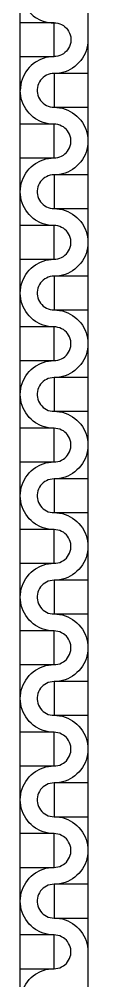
# Model space of a CAD drawing. Extents: x 190.8 to 267.1, y 124 to 174.8.
# Drawn here: x 228.885 to 229.06, y 139.576 to 141.568 of the extents above; entities that cross this region are included whole.
import ezdxf

# ---------------------------------------------------------------- set-up
doc = ezdxf.new("R2010")
doc.units = 0
doc.header["$MEASUREMENT"] = 0

msp = doc.modelspace()

# ---------------------------------------------------------------- linework, layer by layer
for points in [[(228.8846, 139.5506), (228.8846, 141.6106)], [(228.8875, 141.6106), (228.8884, 141.6078), (228.8904, 141.6023), (228.8959, 141.5923), (228.8994, 141.5876), (228.9031, 141.5831), (228.9071, 141.5791), (228.9116, 141.5753), (228.9164, 141.5718), (228.9264, 141.5663), (228.9319, 141.5643), (228.9374, 141.5626), (228.9431, 141.5616), (228.9489, 141.5608), (228.9546, 141.5606)], [(231.1275, 141.6106), (229.0246, 141.6106), (229.0246, 139.5506)], [(228.8846, 141.4906), (228.9546, 141.4906), (228.9546, 141.5606), (228.8846, 141.5606)], [(228.9546, 141.5606), (228.9586, 141.5603), (228.9626, 141.5596), (228.9666, 141.5586), (228.9704, 141.5568), (228.9739, 141.5548), (228.9771, 141.5523), (228.9801, 141.5496), (228.9826, 141.5466), (228.9849, 141.5431), (228.9869, 141.5393), (228.9881, 141.5356), (228.9891, 141.5316), (228.9896, 141.5276), (228.9896, 141.5236), (228.9891, 141.5196), (228.9881, 141.5156), (228.9869, 141.5116), (228.9849, 141.5081), (228.9826, 141.5046), (228.9801, 141.5016), (228.9771, 141.4988), (228.9739, 141.4963), (228.9704, 141.4943), (228.9666, 141.4926), (228.9626, 141.4916), (228.9586, 141.4908), (228.9546, 141.4906)], [(229.0246, 141.5256), (229.0244, 141.5198), (229.0236, 141.5141), (229.0226, 141.5083), (229.0209, 141.5028), (229.0189, 141.4973), (229.0134, 141.4873), (229.0099, 141.4826), (229.0061, 141.4781), (229.0021, 141.4741), (228.9976, 141.4703), (228.9929, 141.4668), (228.9829, 141.4613), (228.9774, 141.4593), (228.9719, 141.4576), (228.9661, 141.4566), (228.9604, 141.4558), (228.9546, 141.4556)], [(228.9546, 141.4906), (228.9489, 141.4903), (228.9431, 141.4896), (228.9374, 141.4886), (228.9319, 141.4868), (228.9264, 141.4848), (228.9164, 141.4793), (228.9116, 141.4758), (228.9071, 141.4721), (228.9031, 141.4681), (228.8994, 141.4636), (228.8959, 141.4588), (228.8904, 141.4488), (228.8884, 141.4433), (228.8866, 141.4378), (228.8856, 141.4321), (228.8849, 141.4263), (228.8846, 141.4206)], [(228.9546, 141.4556), (228.9506, 141.4553), (228.9466, 141.4546), (228.9426, 141.4536), (228.9389, 141.4518), (228.9354, 141.4498), (228.9321, 141.4473), (228.9291, 141.4446), (228.9266, 141.4416), (228.9244, 141.4381), (228.9224, 141.4343), (228.9211, 141.4306), (228.9201, 141.4266), (228.9196, 141.4226), (228.9196, 141.4186), (228.9201, 141.4146), (228.9211, 141.4106), (228.9224, 141.4066), (228.9244, 141.4031), (228.9266, 141.3996), (228.9291, 141.3966), (228.9321, 141.3938), (228.9354, 141.3913), (228.9389, 141.3893), (228.9426, 141.3876), (228.9466, 141.3866), (228.9506, 141.3858), (228.9546, 141.3856)], [(229.0246, 141.4556), (228.9546, 141.4556), (228.9546, 141.3856), (229.0246, 141.3856)], [(228.9546, 141.3506), (228.9489, 141.3508), (228.9431, 141.3516), (228.9374, 141.3526), (228.9319, 141.3543), (228.9264, 141.3563), (228.9164, 141.3618), (228.9116, 141.3653), (228.9071, 141.3691), (228.9031, 141.3731), (228.8994, 141.3776), (228.8959, 141.3823), (228.8904, 141.3923), (228.8884, 141.3978), (228.8866, 141.4033), (228.8856, 141.4091), (228.8849, 141.4148), (228.8846, 141.4206)], [(228.9546, 141.3856), (228.9604, 141.3853), (228.9661, 141.3846), (228.9719, 141.3836), (228.9774, 141.3818), (228.9829, 141.3798), (228.9929, 141.3743), (228.9976, 141.3708), (229.0021, 141.3671), (229.0061, 141.3631), (229.0099, 141.3586), (229.0134, 141.3538), (229.0189, 141.3438), (229.0209, 141.3383), (229.0226, 141.3328), (229.0236, 141.3271), (229.0244, 141.3213), (229.0246, 141.3156)], [(228.8846, 141.2806), (228.9546, 141.2806), (228.9546, 141.3506), (228.8846, 141.3506)], [(228.9546, 141.2806), (228.9586, 141.2808), (228.9626, 141.2816), (228.9666, 141.2826), (228.9704, 141.2843), (228.9739, 141.2863), (228.9771, 141.2888), (228.9801, 141.2916), (228.9826, 141.2946), (228.9849, 141.2981), (228.9869, 141.3018), (228.9881, 141.3056), (228.9891, 141.3096), (228.9896, 141.3136), (228.9896, 141.3176), (228.9891, 141.3216), (228.9881, 141.3256), (228.9869, 141.3296), (228.9849, 141.3331), (228.9826, 141.3366), (228.9801, 141.3396), (228.9771, 141.3423), (228.9739, 141.3448), (228.9704, 141.3468), (228.9666, 141.3486), (228.9626, 141.3496), (228.9586, 141.3503), (228.9546, 141.3506)], [(229.0246, 141.3156), (229.0244, 141.3098), (229.0236, 141.3041), (229.0226, 141.2983), (229.0209, 141.2928), (229.0189, 141.2873), (229.0134, 141.2773), (229.0099, 141.2726), (229.0061, 141.2681), (229.0021, 141.2641), (228.9976, 141.2603), (228.9929, 141.2568), (228.9829, 141.2513), (228.9774, 141.2493), (228.9719, 141.2476), (228.9661, 141.2466), (228.9604, 141.2458), (228.9546, 141.2456)], [(228.8846, 141.2106), (228.8849, 141.2163), (228.8856, 141.2221), (228.8866, 141.2278), (228.8884, 141.2333), (228.8904, 141.2388), (228.8959, 141.2488), (228.8994, 141.2536), (228.9031, 141.2581), (228.9071, 141.2621), (228.9116, 141.2658), (228.9164, 141.2693), (228.9264, 141.2748), (228.9319, 141.2768), (228.9374, 141.2786), (228.9431, 141.2796), (228.9489, 141.2803), (228.9546, 141.2806)], [(228.9546, 141.2456), (228.9506, 141.2453), (228.9466, 141.2446), (228.9426, 141.2436), (228.9389, 141.2418), (228.9354, 141.2398), (228.9321, 141.2373), (228.9291, 141.2346), (228.9266, 141.2316), (228.9244, 141.2281), (228.9224, 141.2243), (228.9211, 141.2206), (228.9201, 141.2166), (228.9196, 141.2126), (228.9196, 141.2086), (228.9201, 141.2046), (228.9211, 141.2006), (228.9224, 141.1966), (228.9244, 141.1931), (228.9266, 141.1896), (228.9291, 141.1866), (228.9321, 141.1838), (228.9354, 141.1813), (228.9389, 141.1793), (228.9426, 141.1776), (228.9466, 141.1766), (228.9506, 141.1758), (228.9546, 141.1756)], [(229.0246, 141.2456), (228.9546, 141.2456), (228.9546, 141.1756), (229.0246, 141.1756)], [(228.9546, 141.1406), (228.9489, 141.1408), (228.9431, 141.1416), (228.9374, 141.1426), (228.9319, 141.1443), (228.9264, 141.1463), (228.9164, 141.1518), (228.9116, 141.1553), (228.9071, 141.1591), (228.9031, 141.1631), (228.8994, 141.1676), (228.8959, 141.1723), (228.8904, 141.1823), (228.8884, 141.1878), (228.8866, 141.1933), (228.8856, 141.1991), (228.8849, 141.2048), (228.8846, 141.2106)], [(228.9546, 141.1756), (228.9604, 141.1753), (228.9661, 141.1746), (228.9719, 141.1736), (228.9774, 141.1718), (228.9829, 141.1698), (228.9929, 141.1643), (228.9976, 141.1608), (229.0021, 141.1571), (229.0061, 141.1531), (229.0099, 141.1486), (229.0134, 141.1438), (229.0189, 141.1338), (229.0209, 141.1283), (229.0226, 141.1228), (229.0236, 141.1171), (229.0244, 141.1113), (229.0246, 141.1056)], [(228.8846, 141.0706), (228.9546, 141.0706), (228.9546, 141.1406), (228.8846, 141.1406)], [(228.9546, 141.0706), (228.9586, 141.0708), (228.9626, 141.0716), (228.9666, 141.0726), (228.9704, 141.0743), (228.9739, 141.0763), (228.9771, 141.0788), (228.9801, 141.0816), (228.9826, 141.0846), (228.9849, 141.0881), (228.9869, 141.0918), (228.9881, 141.0956), (228.9891, 141.0996), (228.9896, 141.1036), (228.9896, 141.1076), (228.9891, 141.1116), (228.9881, 141.1156), (228.9869, 141.1196), (228.9849, 141.1231), (228.9826, 141.1266), (228.9801, 141.1296), (228.9771, 141.1323), (228.9739, 141.1348), (228.9704, 141.1368), (228.9666, 141.1386), (228.9626, 141.1396), (228.9586, 141.1403), (228.9546, 141.1406)], [(229.0246, 141.1056), (229.0244, 141.0998), (229.0236, 141.0941), (229.0226, 141.0883), (229.0209, 141.0828), (229.0189, 141.0773), (229.0134, 141.0673), (229.0099, 141.0626), (229.0061, 141.0581), (229.0021, 141.0541), (228.9976, 141.0503), (228.9929, 141.0468), (228.9829, 141.0413), (228.9774, 141.0393), (228.9719, 141.0376), (228.9661, 141.0366), (228.9604, 141.0358), (228.9546, 141.0356)], [(228.8846, 141.0006), (228.8849, 141.0063), (228.8856, 141.0121), (228.8866, 141.0178), (228.8884, 141.0233), (228.8904, 141.0288), (228.8959, 141.0388), (228.8994, 141.0436), (228.9031, 141.0481), (228.9071, 141.0521), (228.9116, 141.0558), (228.9164, 141.0593), (228.9264, 141.0648), (228.9319, 141.0668), (228.9374, 141.0686), (228.9431, 141.0696), (228.9489, 141.0703), (228.9546, 141.0706)], [(228.9546, 141.0356), (228.9506, 141.0353), (228.9466, 141.0346), (228.9426, 141.0336), (228.9389, 141.0318), (228.9354, 141.0298), (228.9321, 141.0273), (228.9291, 141.0246), (228.9266, 141.0216), (228.9244, 141.0181), (228.9224, 141.0143), (228.9211, 141.0106), (228.9201, 141.0066), (228.9196, 141.0026), (228.9196, 140.9986), (228.9201, 140.9946), (228.9211, 140.9906), (228.9224, 140.9866), (228.9244, 140.9831), (228.9266, 140.9796), (228.9291, 140.9766), (228.9321, 140.9738), (228.9354, 140.9713), (228.9389, 140.9693), (228.9426, 140.9676), (228.9466, 140.9666), (228.9506, 140.9658), (228.9546, 140.9656)], [(229.0246, 141.0356), (228.9546, 141.0356), (228.9546, 140.9656), (229.0246, 140.9656)], [(228.9546, 140.9306), (228.9489, 140.9308), (228.9431, 140.9316), (228.9374, 140.9326), (228.9319, 140.9343), (228.9264, 140.9363), (228.9164, 140.9418), (228.9116, 140.9453), (228.9071, 140.9491), (228.9031, 140.9531), (228.8994, 140.9576), (228.8959, 140.9623), (228.8904, 140.9723), (228.8884, 140.9778), (228.8866, 140.9833), (228.8856, 140.9891), (228.8849, 140.9948), (228.8846, 141.0006)], [(228.9546, 140.9656), (228.9604, 140.9653), (228.9661, 140.9646), (228.9719, 140.9636), (228.9774, 140.9618), (228.9829, 140.9598), (228.9929, 140.9543), (228.9976, 140.9508), (229.0021, 140.9471), (229.0061, 140.9431), (229.0099, 140.9386), (229.0134, 140.9338), (229.0189, 140.9238), (229.0209, 140.9183), (229.0226, 140.9128), (229.0236, 140.9071), (229.0244, 140.9013), (229.0246, 140.8956)], [(228.8846, 140.8606), (228.9546, 140.8606), (228.9546, 140.9306), (228.8846, 140.9306)], [(228.9546, 140.8606), (228.9586, 140.8608), (228.9626, 140.8616), (228.9666, 140.8626), (228.9704, 140.8643), (228.9739, 140.8663), (228.9771, 140.8688), (228.9801, 140.8716), (228.9826, 140.8746), (228.9849, 140.8781), (228.9869, 140.8818), (228.9881, 140.8856), (228.9891, 140.8896), (228.9896, 140.8936), (228.9896, 140.8976), (228.9891, 140.9016), (228.9881, 140.9056), (228.9869, 140.9096), (228.9849, 140.9131), (228.9826, 140.9166), (228.9801, 140.9196), (228.9771, 140.9223), (228.9739, 140.9248), (228.9704, 140.9268), (228.9666, 140.9286), (228.9626, 140.9296), (228.9586, 140.9303), (228.9546, 140.9306)], [(229.0246, 140.8956), (229.0244, 140.8898), (229.0236, 140.8841), (229.0226, 140.8783), (229.0209, 140.8728), (229.0189, 140.8673), (229.0134, 140.8573), (229.0099, 140.8526), (229.0061, 140.8481), (229.0021, 140.8441), (228.9976, 140.8403), (228.9929, 140.8368), (228.9829, 140.8313), (228.9774, 140.8293), (228.9719, 140.8276), (228.9661, 140.8266), (228.9604, 140.8258), (228.9546, 140.8256)], [(228.8846, 140.7906), (228.8849, 140.7963), (228.8856, 140.8021), (228.8866, 140.8078), (228.8884, 140.8133), (228.8904, 140.8188), (228.8959, 140.8288), (228.8994, 140.8336), (228.9031, 140.8381), (228.9071, 140.8421), (228.9116, 140.8458), (228.9164, 140.8493), (228.9264, 140.8548), (228.9319, 140.8568), (228.9374, 140.8586), (228.9431, 140.8596), (228.9489, 140.8603), (228.9546, 140.8606)], [(228.9546, 140.8256), (228.9506, 140.8253), (228.9466, 140.8246), (228.9426, 140.8236), (228.9389, 140.8218), (228.9354, 140.8198), (228.9321, 140.8173), (228.9291, 140.8146), (228.9266, 140.8116), (228.9244, 140.8081), (228.9224, 140.8043), (228.9211, 140.8006), (228.9201, 140.7966), (228.9196, 140.7926), (228.9196, 140.7886), (228.9201, 140.7846), (228.9211, 140.7806), (228.9224, 140.7766), (228.9244, 140.7731), (228.9266, 140.7696), (228.9291, 140.7666), (228.9321, 140.7638), (228.9354, 140.7613), (228.9389, 140.7593), (228.9426, 140.7576), (228.9466, 140.7566), (228.9506, 140.7558), (228.9546, 140.7556)], [(229.0246, 140.8256), (228.9546, 140.8256), (228.9546, 140.7556), (229.0246, 140.7556)], [(228.9546, 140.7206), (228.9489, 140.7208), (228.9431, 140.7216), (228.9374, 140.7226), (228.9319, 140.7243), (228.9264, 140.7263), (228.9164, 140.7318), (228.9116, 140.7353), (228.9071, 140.7391), (228.9031, 140.7431), (228.8994, 140.7476), (228.8959, 140.7523), (228.8904, 140.7623), (228.8884, 140.7678), (228.8866, 140.7733), (228.8856, 140.7791), (228.8849, 140.7848), (228.8846, 140.7906)], [(228.9546, 140.7556), (228.9604, 140.7553), (228.9661, 140.7546), (228.9719, 140.7536), (228.9774, 140.7518), (228.9829, 140.7498), (228.9929, 140.7443), (228.9976, 140.7408), (229.0021, 140.7371), (229.0061, 140.7331), (229.0099, 140.7286), (229.0134, 140.7238), (229.0189, 140.7138), (229.0209, 140.7083), (229.0226, 140.7028), (229.0236, 140.6971), (229.0244, 140.6913), (229.0246, 140.6856)], [(228.8846, 140.6506), (228.9546, 140.6506), (228.9546, 140.7206), (228.8846, 140.7206)], [(228.9546, 140.6506), (228.9586, 140.6508), (228.9626, 140.6516), (228.9666, 140.6526), (228.9704, 140.6543), (228.9739, 140.6563), (228.9771, 140.6588), (228.9801, 140.6616), (228.9826, 140.6646), (228.9849, 140.6681), (228.9869, 140.6718), (228.9881, 140.6756), (228.9891, 140.6796), (228.9896, 140.6836), (228.9896, 140.6876), (228.9891, 140.6916), (228.9881, 140.6956), (228.9869, 140.6996), (228.9849, 140.7031), (228.9826, 140.7066), (228.9801, 140.7096), (228.9771, 140.7123), (228.9739, 140.7148), (228.9704, 140.7168), (228.9666, 140.7186), (228.9626, 140.7196), (228.9586, 140.7203), (228.9546, 140.7206)], [(229.0246, 140.6856), (229.0244, 140.6798), (229.0236, 140.6741), (229.0226, 140.6683), (229.0209, 140.6628), (229.0189, 140.6573), (229.0134, 140.6473), (229.0099, 140.6426), (229.0061, 140.6381), (229.0021, 140.6341), (228.9976, 140.6303), (228.9929, 140.6268), (228.9829, 140.6213), (228.9774, 140.6193), (228.9719, 140.6176), (228.9661, 140.6166), (228.9604, 140.6158), (228.9546, 140.6156)], [(228.8846, 140.5806), (228.8849, 140.5863), (228.8856, 140.5921), (228.8866, 140.5978), (228.8884, 140.6033), (228.8904, 140.6088), (228.8959, 140.6188), (228.8994, 140.6236), (228.9031, 140.6281), (228.9071, 140.6321), (228.9116, 140.6358), (228.9164, 140.6393), (228.9264, 140.6448), (228.9319, 140.6468), (228.9374, 140.6486), (228.9431, 140.6496), (228.9489, 140.6503), (228.9546, 140.6506)], [(228.9546, 140.6156), (228.9506, 140.6153), (228.9466, 140.6146), (228.9426, 140.6136), (228.9389, 140.6118), (228.9354, 140.6098), (228.9321, 140.6073), (228.9291, 140.6046), (228.9266, 140.6016), (228.9244, 140.5981), (228.9224, 140.5943), (228.9211, 140.5906), (228.9201, 140.5866), (228.9196, 140.5826), (228.9196, 140.5786), (228.9201, 140.5746), (228.9211, 140.5706), (228.9224, 140.5666), (228.9244, 140.5631), (228.9266, 140.5596), (228.9291, 140.5566), (228.9321, 140.5538), (228.9354, 140.5513), (228.9389, 140.5493), (228.9426, 140.5476), (228.9466, 140.5466), (228.9506, 140.5458), (228.9546, 140.5456)], [(229.0246, 140.6156), (228.9546, 140.6156), (228.9546, 140.5456), (229.0246, 140.5456)], [(228.9546, 140.5106), (228.9489, 140.5108), (228.9431, 140.5116), (228.9374, 140.5126), (228.9319, 140.5143), (228.9264, 140.5163), (228.9164, 140.5218), (228.9116, 140.5253), (228.9071, 140.5291), (228.9031, 140.5331), (228.8994, 140.5376), (228.8959, 140.5423), (228.8904, 140.5523), (228.8884, 140.5578), (228.8866, 140.5633), (228.8856, 140.5691), (228.8849, 140.5748), (228.8846, 140.5806)], [(228.9546, 140.5456), (228.9604, 140.5453), (228.9661, 140.5446), (228.9719, 140.5436), (228.9774, 140.5418), (228.9829, 140.5398), (228.9929, 140.5343), (228.9976, 140.5308), (229.0021, 140.5271), (229.0061, 140.5231), (229.0099, 140.5186), (229.0134, 140.5138), (229.0189, 140.5038), (229.0209, 140.4983), (229.0226, 140.4928), (229.0236, 140.4871), (229.0244, 140.4813), (229.0246, 140.4756)], [(228.8846, 140.4406), (228.9546, 140.4406), (228.9546, 140.5106), (228.8846, 140.5106)], [(228.9546, 140.4406), (228.9586, 140.4408), (228.9626, 140.4416), (228.9666, 140.4426), (228.9704, 140.4443), (228.9739, 140.4463), (228.9771, 140.4488), (228.9801, 140.4516), (228.9826, 140.4546), (228.9849, 140.4581), (228.9869, 140.4618), (228.9881, 140.4656), (228.9891, 140.4696), (228.9896, 140.4736), (228.9896, 140.4776), (228.9891, 140.4816), (228.9881, 140.4856), (228.9869, 140.4896), (228.9849, 140.4931), (228.9826, 140.4966), (228.9801, 140.4996), (228.9771, 140.5023), (228.9739, 140.5048), (228.9704, 140.5068), (228.9666, 140.5086), (228.9626, 140.5096), (228.9586, 140.5103), (228.9546, 140.5106)], [(229.0246, 140.4756), (229.0244, 140.4698), (229.0236, 140.4641), (229.0226, 140.4583), (229.0209, 140.4528), (229.0189, 140.4473), (229.0134, 140.4373), (229.0099, 140.4326), (229.0061, 140.4281), (229.0021, 140.4241), (228.9976, 140.4203), (228.9929, 140.4168), (228.9829, 140.4113), (228.9774, 140.4093), (228.9719, 140.4076), (228.9661, 140.4066), (228.9604, 140.4058), (228.9546, 140.4056)], [(228.8846, 140.3706), (228.8849, 140.3763), (228.8856, 140.3821), (228.8866, 140.3878), (228.8884, 140.3933), (228.8904, 140.3988), (228.8959, 140.4088), (228.8994, 140.4136), (228.9031, 140.4181), (228.9071, 140.4221), (228.9116, 140.4258), (228.9164, 140.4293), (228.9264, 140.4348), (228.9319, 140.4368), (228.9374, 140.4386), (228.9431, 140.4396), (228.9489, 140.4403), (228.9546, 140.4406)], [(228.9546, 140.4056), (228.9506, 140.4053), (228.9466, 140.4046), (228.9426, 140.4036), (228.9389, 140.4018), (228.9354, 140.3998), (228.9321, 140.3973), (228.9291, 140.3946), (228.9266, 140.3916), (228.9244, 140.3881), (228.9224, 140.3843), (228.9211, 140.3806), (228.9201, 140.3766), (228.9196, 140.3726), (228.9196, 140.3686), (228.9201, 140.3646), (228.9211, 140.3606), (228.9224, 140.3566), (228.9244, 140.3531), (228.9266, 140.3496), (228.9291, 140.3466), (228.9321, 140.3438), (228.9354, 140.3413), (228.9389, 140.3393), (228.9426, 140.3376), (228.9466, 140.3366), (228.9506, 140.3358), (228.9546, 140.3356)], [(229.0246, 140.4056), (228.9546, 140.4056), (228.9546, 140.3356), (229.0246, 140.3356)], [(228.9546, 140.3006), (228.9489, 140.3008), (228.9431, 140.3016), (228.9374, 140.3026), (228.9319, 140.3043), (228.9264, 140.3063), (228.9164, 140.3118), (228.9116, 140.3153), (228.9071, 140.3191), (228.9031, 140.3231), (228.8994, 140.3276), (228.8959, 140.3323), (228.8904, 140.3423), (228.8884, 140.3478), (228.8866, 140.3533), (228.8856, 140.3591), (228.8849, 140.3648), (228.8846, 140.3706)], [(228.9546, 140.3356), (228.9604, 140.3353), (228.9661, 140.3346), (228.9719, 140.3336), (228.9774, 140.3318), (228.9829, 140.3298), (228.9929, 140.3243), (228.9976, 140.3208), (229.0021, 140.3171), (229.0061, 140.3131), (229.0099, 140.3086), (229.0134, 140.3038), (229.0189, 140.2938), (229.0209, 140.2883), (229.0226, 140.2828), (229.0236, 140.2771), (229.0244, 140.2713), (229.0246, 140.2656)], [(228.8846, 140.2306), (228.9546, 140.2306), (228.9546, 140.3006), (228.8846, 140.3006)], [(228.9546, 140.2306), (228.9586, 140.2308), (228.9626, 140.2316), (228.9666, 140.2326), (228.9704, 140.2343), (228.9739, 140.2363), (228.9771, 140.2388), (228.9801, 140.2416), (228.9826, 140.2446), (228.9849, 140.2481), (228.9869, 140.2518), (228.9881, 140.2556), (228.9891, 140.2596), (228.9896, 140.2636), (228.9896, 140.2676), (228.9891, 140.2716), (228.9881, 140.2756), (228.9869, 140.2796), (228.9849, 140.2831), (228.9826, 140.2866), (228.9801, 140.2896), (228.9771, 140.2923), (228.9739, 140.2948), (228.9704, 140.2968), (228.9666, 140.2986), (228.9626, 140.2996), (228.9586, 140.3003), (228.9546, 140.3006)], [(229.0246, 140.2656), (229.0244, 140.2598), (229.0236, 140.2541), (229.0226, 140.2483), (229.0209, 140.2428), (229.0189, 140.2373), (229.0134, 140.2273), (229.0099, 140.2226), (229.0061, 140.2181), (229.0021, 140.2141), (228.9976, 140.2103), (228.9929, 140.2068), (228.9829, 140.2013), (228.9774, 140.1993), (228.9719, 140.1976), (228.9661, 140.1966), (228.9604, 140.1958), (228.9546, 140.1956)], [(228.8846, 140.1606), (228.8849, 140.1663), (228.8856, 140.1721), (228.8866, 140.1778), (228.8884, 140.1833), (228.8904, 140.1888), (228.8959, 140.1988), (228.8994, 140.2036), (228.9031, 140.2081), (228.9071, 140.2121), (228.9116, 140.2158), (228.9164, 140.2193), (228.9264, 140.2248), (228.9319, 140.2268), (228.9374, 140.2286), (228.9431, 140.2296), (228.9489, 140.2303), (228.9546, 140.2306)], [(228.9546, 140.1956), (228.9506, 140.1953), (228.9466, 140.1946), (228.9426, 140.1936), (228.9389, 140.1918), (228.9354, 140.1898), (228.9321, 140.1873), (228.9291, 140.1846), (228.9266, 140.1816), (228.9244, 140.1781), (228.9224, 140.1743), (228.9211, 140.1706), (228.9201, 140.1666), (228.9196, 140.1626), (228.9196, 140.1586), (228.9201, 140.1546), (228.9211, 140.1506), (228.9224, 140.1466), (228.9244, 140.1431), (228.9266, 140.1396), (228.9291, 140.1366), (228.9321, 140.1338), (228.9354, 140.1313), (228.9389, 140.1293), (228.9426, 140.1276), (228.9466, 140.1266), (228.9506, 140.1258), (228.9546, 140.1256)], [(229.0246, 140.1956), (228.9546, 140.1956), (228.9546, 140.1256), (229.0246, 140.1256)], [(228.9546, 140.0906), (228.9489, 140.0908), (228.9431, 140.0916), (228.9374, 140.0926), (228.9319, 140.0943), (228.9264, 140.0963), (228.9164, 140.1018), (228.9116, 140.1053), (228.9071, 140.1091), (228.9031, 140.1131), (228.8994, 140.1176), (228.8959, 140.1223), (228.8904, 140.1323), (228.8884, 140.1378), (228.8866, 140.1433), (228.8856, 140.1491), (228.8849, 140.1548), (228.8846, 140.1606)], [(228.9546, 140.1256), (228.9604, 140.1253), (228.9661, 140.1246), (228.9719, 140.1236), (228.9774, 140.1218), (228.9829, 140.1198), (228.9929, 140.1143), (228.9976, 140.1108), (229.0021, 140.1071), (229.0061, 140.1031), (229.0099, 140.0986), (229.0134, 140.0938), (229.0189, 140.0838), (229.0209, 140.0783), (229.0226, 140.0728), (229.0236, 140.0671), (229.0244, 140.0613), (229.0246, 140.0556)], [(228.8846, 140.0206), (228.9546, 140.0206), (228.9546, 140.0906), (228.8846, 140.0906)], [(228.9546, 140.0206), (228.9586, 140.0208), (228.9626, 140.0216), (228.9666, 140.0226), (228.9704, 140.0243), (228.9739, 140.0263), (228.9771, 140.0288), (228.9801, 140.0316), (228.9826, 140.0346), (228.9849, 140.0381), (228.9869, 140.0418), (228.9881, 140.0456), (228.9891, 140.0496), (228.9896, 140.0536), (228.9896, 140.0576), (228.9891, 140.0616), (228.9881, 140.0656), (228.9869, 140.0696), (228.9849, 140.0731), (228.9826, 140.0766), (228.9801, 140.0796), (228.9771, 140.0823), (228.9739, 140.0848), (228.9704, 140.0868), (228.9666, 140.0886), (228.9626, 140.0896), (228.9586, 140.0903), (228.9546, 140.0906)], [(229.0246, 140.0556), (229.0244, 140.0498), (229.0236, 140.0441), (229.0226, 140.0383), (229.0209, 140.0328), (229.0189, 140.0273), (229.0134, 140.0173), (229.0099, 140.0126), (229.0061, 140.0081), (229.0021, 140.0041), (228.9976, 140.0003), (228.9929, 139.9968), (228.9829, 139.9913), (228.9774, 139.9893), (228.9719, 139.9876), (228.9661, 139.9866), (228.9604, 139.9858), (228.9546, 139.9856)], [(228.8846, 139.9506), (228.8849, 139.9563), (228.8856, 139.9621), (228.8866, 139.9678), (228.8884, 139.9733), (228.8904, 139.9788), (228.8959, 139.9888), (228.8994, 139.9936), (228.9031, 139.9981), (228.9071, 140.0021), (228.9116, 140.0058), (228.9164, 140.0093), (228.9264, 140.0148), (228.9319, 140.0168), (228.9374, 140.0186), (228.9431, 140.0196), (228.9489, 140.0203), (228.9546, 140.0206)], [(228.9546, 139.9856), (228.9506, 139.9853), (228.9466, 139.9846), (228.9426, 139.9836), (228.9389, 139.9818), (228.9354, 139.9798), (228.9321, 139.9773), (228.9291, 139.9746), (228.9266, 139.9716), (228.9244, 139.9681), (228.9224, 139.9643), (228.9211, 139.9606), (228.9201, 139.9566), (228.9196, 139.9526), (228.9196, 139.9486), (228.9201, 139.9446), (228.9211, 139.9406), (228.9224, 139.9366), (228.9244, 139.9331), (228.9266, 139.9296), (228.9291, 139.9266), (228.9321, 139.9238), (228.9354, 139.9213), (228.9389, 139.9193), (228.9426, 139.9176), (228.9466, 139.9166), (228.9506, 139.9158), (228.9546, 139.9156)], [(229.0246, 139.9856), (228.9546, 139.9856), (228.9546, 139.9156), (229.0246, 139.9156)], [(228.9546, 139.8806), (228.9489, 139.8808), (228.9431, 139.8816), (228.9374, 139.8826), (228.9319, 139.8843), (228.9264, 139.8863), (228.9164, 139.8918), (228.9116, 139.8953), (228.9071, 139.8991), (228.9031, 139.9031), (228.8994, 139.9076), (228.8959, 139.9123), (228.8904, 139.9223), (228.8884, 139.9278), (228.8866, 139.9333), (228.8856, 139.9391), (228.8849, 139.9448), (228.8846, 139.9506)], [(228.9546, 139.9156), (228.9604, 139.9153), (228.9661, 139.9146), (228.9719, 139.9136), (228.9774, 139.9118), (228.9829, 139.9098), (228.9929, 139.9043), (228.9976, 139.9008), (229.0021, 139.8971), (229.0061, 139.8931), (229.0099, 139.8886), (229.0134, 139.8838), (229.0189, 139.8738), (229.0209, 139.8683), (229.0226, 139.8628), (229.0236, 139.8571), (229.0244, 139.8513), (229.0246, 139.8456)], [(228.8846, 139.8106), (228.9546, 139.8106), (228.9546, 139.8806), (228.8846, 139.8806)], [(228.9546, 139.8106), (228.9586, 139.8108), (228.9626, 139.8116), (228.9666, 139.8126), (228.9704, 139.8143), (228.9739, 139.8163), (228.9771, 139.8188), (228.9801, 139.8216), (228.9826, 139.8246), (228.9849, 139.8281), (228.9869, 139.8318), (228.9881, 139.8356), (228.9891, 139.8396), (228.9896, 139.8436), (228.9896, 139.8476), (228.9891, 139.8516), (228.9881, 139.8556), (228.9869, 139.8596), (228.9849, 139.8631), (228.9826, 139.8666), (228.9801, 139.8696), (228.9771, 139.8723), (228.9739, 139.8748), (228.9704, 139.8768), (228.9666, 139.8786), (228.9626, 139.8796), (228.9586, 139.8803), (228.9546, 139.8806)], [(229.0246, 139.8456), (229.0244, 139.8398), (229.0236, 139.8341), (229.0226, 139.8283), (229.0209, 139.8228), (229.0189, 139.8173), (229.0134, 139.8073), (229.0099, 139.8026), (229.0061, 139.7981), (229.0021, 139.7941), (228.9976, 139.7903), (228.9929, 139.7868), (228.9829, 139.7813), (228.9774, 139.7793), (228.9719, 139.7776), (228.9661, 139.7766), (228.9604, 139.7758), (228.9546, 139.7756)], [(228.8846, 139.7406), (228.8849, 139.7463), (228.8856, 139.7521), (228.8866, 139.7578), (228.8884, 139.7633), (228.8904, 139.7688), (228.8959, 139.7788), (228.8994, 139.7836), (228.9031, 139.7881), (228.9071, 139.7921), (228.9116, 139.7958), (228.9164, 139.7993), (228.9264, 139.8048), (228.9319, 139.8068), (228.9374, 139.8086), (228.9431, 139.8096), (228.9489, 139.8103), (228.9546, 139.8106)], [(228.9546, 139.7756), (228.9506, 139.7753), (228.9466, 139.7746), (228.9426, 139.7736), (228.9389, 139.7718), (228.9354, 139.7698), (228.9321, 139.7673), (228.9291, 139.7646), (228.9266, 139.7616), (228.9244, 139.7581), (228.9224, 139.7543), (228.9211, 139.7506), (228.9201, 139.7466), (228.9196, 139.7426), (228.9196, 139.7386), (228.9201, 139.7346), (228.9211, 139.7306), (228.9224, 139.7266), (228.9244, 139.7231), (228.9266, 139.7196), (228.9291, 139.7166), (228.9321, 139.7138), (228.9354, 139.7113), (228.9389, 139.7093), (228.9426, 139.7076), (228.9466, 139.7066), (228.9506, 139.7058), (228.9546, 139.7056)], [(229.0246, 139.7756), (228.9546, 139.7756), (228.9546, 139.7056), (229.0246, 139.7056)], [(228.9546, 139.6706), (228.9489, 139.6708), (228.9431, 139.6716), (228.9374, 139.6726), (228.9319, 139.6743), (228.9264, 139.6763), (228.9164, 139.6818), (228.9116, 139.6853), (228.9071, 139.6891), (228.9031, 139.6931), (228.8994, 139.6976), (228.8959, 139.7023), (228.8904, 139.7123), (228.8884, 139.7178), (228.8866, 139.7233), (228.8856, 139.7291), (228.8849, 139.7348), (228.8846, 139.7406)], [(228.9546, 139.7056), (228.9604, 139.7053), (228.9661, 139.7046), (228.9719, 139.7036), (228.9774, 139.7018), (228.9829, 139.6998), (228.9929, 139.6943), (228.9976, 139.6908), (229.0021, 139.6871), (229.0061, 139.6831), (229.0099, 139.6786), (229.0134, 139.6738), (229.0189, 139.6638), (229.0209, 139.6583), (229.0226, 139.6528), (229.0236, 139.6471), (229.0244, 139.6413), (229.0246, 139.6356)], [(228.8846, 139.6006), (228.9546, 139.6006), (228.9546, 139.6706), (228.8846, 139.6706)], [(228.9546, 139.6006), (228.9586, 139.6008), (228.9626, 139.6016), (228.9666, 139.6026), (228.9704, 139.6043), (228.9739, 139.6063), (228.9771, 139.6088), (228.9801, 139.6116), (228.9826, 139.6146), (228.9849, 139.6181), (228.9869, 139.6218), (228.9881, 139.6256), (228.9891, 139.6296), (228.9896, 139.6336), (228.9896, 139.6376), (228.9891, 139.6416), (228.9881, 139.6456), (228.9869, 139.6496), (228.9849, 139.6531), (228.9826, 139.6566), (228.9801, 139.6596), (228.9771, 139.6623), (228.9739, 139.6648), (228.9704, 139.6668), (228.9666, 139.6686), (228.9626, 139.6696), (228.9586, 139.6703), (228.9546, 139.6706)], [(228.8875, 139.5506), (228.8884, 139.5533), (228.8904, 139.5588), (228.8959, 139.5688), (228.8994, 139.5736), (228.9031, 139.5781), (228.9071, 139.5821), (228.9116, 139.5858), (228.9164, 139.5893), (228.9264, 139.5948), (228.9319, 139.5968), (228.9374, 139.5986), (228.9431, 139.5996), (228.9489, 139.6003), (228.9546, 139.6006)]]:
    msp.add_lwpolyline(points)

doc.saveas('drawing.dxf')
